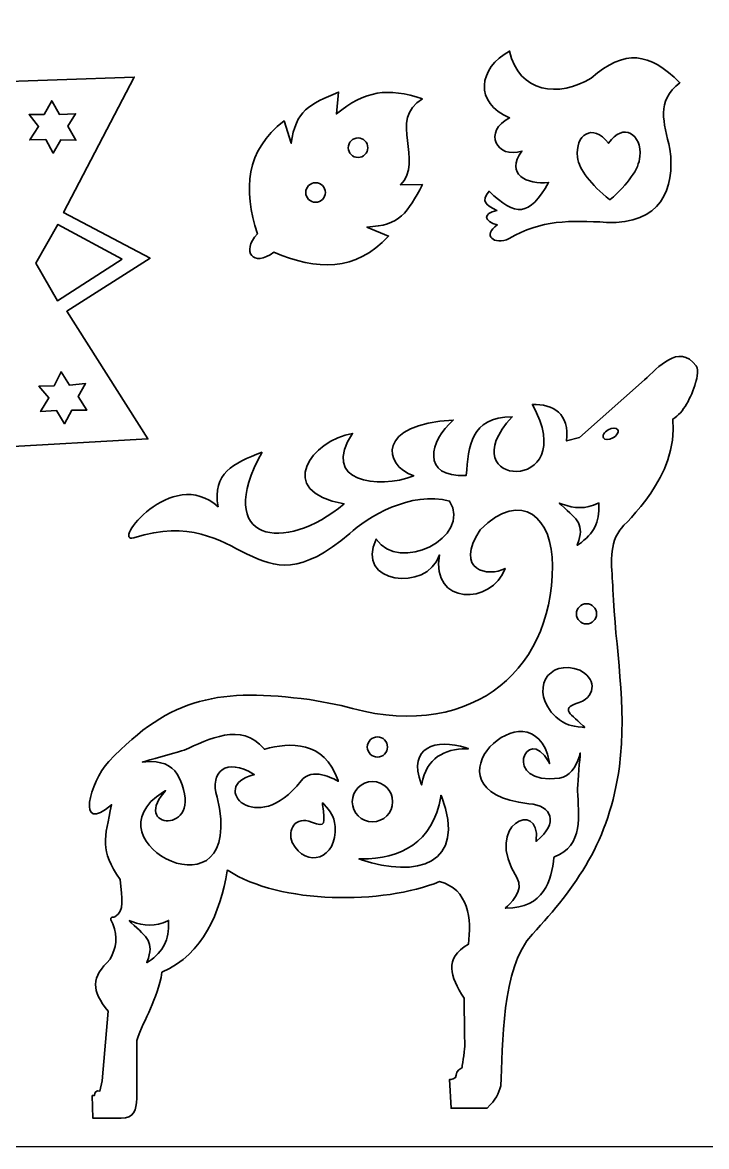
# Model space of a CAD drawing. Header units: millimetres. Extents: x -109 to 102, y -98 to 112.
# Drawn here: x -46.8 to 23.2, y -98 to 17.1 of the extents above; entities that cross this region are included whole.
import ezdxf

# ---------------------------------------------------------------- set-up
doc = ezdxf.new("R2010")
doc.units = ezdxf.units.MM
doc.header["$MEASUREMENT"] = 0
doc.layers.add('layer 1', color=7, linetype='Continuous')

msp = doc.modelspace()

# ---------------------------------------------------------------- linework, layer by layer
at = {"layer": 'layer 1', "color": 137}
msp.add_lwpolyline([(-108.1613, -97.9675), (101.8387, -97.9675), (101.8387, 112.0323), (-108.1613, 112.0323), (-108.1613, -97.9675)], close=True, dxfattribs=at)
at = {"layer": 'layer 1', "lineweight": 35}
for points, knots in [([(-76.9587, 15.0064), (-76.9587, 15.0064), (-69.3111, 29.0803), (-69.3111, 29.0803), (-69.3111, 29.0803), (-69.3111, 29.0803), (-60.4698, 15.6772), (-60.4698, 15.6772), (-60.4698, 15.6772), (-60.4698, 15.6772), (-51.7024, 21.0904), (-51.7024, 21.0904), (-51.7024, 21.0904), (-51.7024, 21.0904), (-51.1985, 10.9813), (-51.1985, 10.9813), (-51.1985, 10.9813), (-51.1985, 10.9813), (-35.3804, 11.518), (-35.3804, 11.518), (-35.3804, 11.518), (-35.3804, 11.518), (-42.6118, -2.3478), (-42.6118, -2.3478), (-42.6118, -2.3478), (-42.6118, -2.3478), (-33.7567, -7.0247), (-33.7567, -7.0247), (-33.7567, -7.0247), (-33.7567, -7.0247), (-42.2969, -12.4516), (-42.2969, -12.4516), (-42.2969, -12.4516), (-42.2969, -12.4516), (-33.9785, -25.5261), (-33.9785, -25.5261), (-33.9785, -25.5261), (-33.9785, -25.5261), (-49.6159, -26.4051), (-49.6159, -26.4051), (-49.6159, -26.4051), (-49.6159, -26.4051), (-49.3201, -36.4212), (-49.3201, -36.4212), (-49.3201, -36.4212), (-49.3201, -36.4212), (-58.2629, -31.9799), (-58.2629, -31.9799), (-58.2629, -31.9799), (-58.2629, -31.9799), (-65.6886, -45.9197), (-65.6886, -45.9197), (-65.6886, -45.9197), (-65.6886, -45.9197), (-74.5437, -32.9931), (-74.5437, -32.9931), (-74.5437, -32.9931), (-74.5437, -32.9931), (-83.4452, -38.4063), (-83.4452, -38.4063), (-83.4452, -38.4063), (-83.4452, -38.4063), (-83.9353, -28.3435), (-83.9353, -28.3435), (-83.9353, -28.3435), (-83.9353, -28.3435), (-100.5996, -29.2828), (-100.5996, -29.2828), (-100.5996, -29.2828), (-100.5996, -29.2828), (-93.0588, -15.061), (-93.0588, -15.061), (-93.0588, -15.061), (-93.0588, -15.061), (-102.5847, -10.3186), (-102.5847, -10.3186), (-102.5847, -10.3186), (-102.5847, -10.3186), (-93.5352, -4.7903), (-93.5352, -4.7903), (-93.5352, -4.7903), (-93.5352, -4.7903), (-102.571, 8.5991), (-102.571, 8.5991), (-102.571, 8.5991), (-102.571, 8.5991), (-86.0821, 9.3713), (-86.0821, 9.3713), (-86.0821, 9.3713), (-86.0821, 9.3713), (-86.4983, 19.6885), (-86.4983, 19.6885), (-86.4983, 19.6885), (-86.4983, 19.6885), (-76.9587, 15.0064), (-76.9587, 15.0064)], [0, 0, 0, 0, 0.04, 0.04, 0.04, 0.04, 0.08, 0.08, 0.08, 0.08, 0.12, 0.12, 0.12, 0.12, 0.16, 0.16, 0.16, 0.16, 0.2, 0.2, 0.2, 0.2, 0.24, 0.24, 0.24, 0.24, 0.28, 0.28, 0.28, 0.28, 0.32, 0.32, 0.32, 0.32, 0.36, 0.36, 0.36, 0.36, 0.4, 0.4, 0.4, 0.4, 0.44, 0.44, 0.44, 0.44, 0.48, 0.48, 0.48, 0.48, 0.52, 0.52, 0.52, 0.52, 0.56, 0.56, 0.56, 0.56, 0.6, 0.6, 0.6, 0.6, 0.64, 0.64, 0.64, 0.64, 0.68, 0.68, 0.68, 0.68, 0.72, 0.72, 0.72, 0.72, 0.76, 0.76, 0.76, 0.76, 0.8, 0.8, 0.8, 0.8, 0.84, 0.84, 0.84, 0.84, 0.88, 0.88, 0.88, 0.88, 0.92, 0.92, 0.92, 0.92, 1, 1, 1, 1]), ([(-44.5884, 7.6777), (-44.5884, 7.6777), (-43.831, 9.095), (-43.831, 9.095), (-43.831, 9.095), (-43.831, 9.095), (-43.027, 7.687), (-43.027, 7.687), (-43.027, 7.687), (-43.027, 7.687), (-41.3787, 7.7773), (-41.3787, 7.7773), (-41.3787, 7.7773), (-41.3787, 7.7773), (-42.1814, 6.4962), (-42.1814, 6.4962), (-42.1814, 6.4962), (-42.1814, 6.4962), (-41.3453, 5.0535), (-41.3453, 5.0535), (-41.3453, 5.0535), (-41.3453, 5.0535), (-42.8874, 5.1107), (-42.8874, 5.1107), (-42.8874, 5.1107), (-42.8874, 5.1107), (-43.6765, 3.745), (-43.6765, 3.745), (-43.6765, 3.745), (-43.6765, 3.745), (-44.4307, 5.1342), (-44.4307, 5.1342), (-44.4307, 5.1342), (-44.4307, 5.1342), (-46.0772, 5.0943), (-46.0772, 5.0943), (-46.0772, 5.0943), (-46.0772, 5.0943), (-45.1708, 6.4556), (-45.1708, 6.4556), (-45.1708, 6.4556), (-45.1708, 6.4556), (-46.1491, 7.6851), (-46.1491, 7.6851), (-46.1491, 7.6851), (-46.1491, 7.6851), (-44.5884, 7.6777), (-44.5884, 7.6777)], [0, 0, 0, 0, 0.07692308, 0.07692308, 0.07692308, 0.07692308, 0.15384615, 0.15384615, 0.15384615, 0.15384615, 0.23076923, 0.23076923, 0.23076923, 0.23076923, 0.30769231, 0.30769231, 0.30769231, 0.30769231, 0.38461538, 0.38461538, 0.38461538, 0.38461538, 0.46153846, 0.46153846, 0.46153846, 0.46153846, 0.53846154, 0.53846154, 0.53846154, 0.53846154, 0.61538462, 0.61538462, 0.61538462, 0.61538462, 0.69230769, 0.69230769, 0.69230769, 0.69230769, 0.76923077, 0.76923077, 0.76923077, 0.76923077, 0.84615385, 0.84615385, 0.84615385, 0.84615385, 1, 1, 1, 1]), ([(-36.6214, -7.1054), (-36.6214, -7.1054), (-43.1964, -3.5688), (-43.1964, -3.5688), (-43.1964, -3.5688), (-43.1964, -3.5688), (-45.4386, -7.5446), (-45.4386, -7.5446), (-45.4386, -7.5446), (-45.4386, -7.5446), (-43.2408, -11.3786), (-43.2408, -11.3786), (-43.2408, -11.3786), (-43.2408, -11.3786), (-36.6214, -7.1054), (-36.6214, -7.1054)], [0, 0, 0, 0, 0.2, 0.2, 0.2, 0.2, 0.4, 0.4, 0.4, 0.4, 0.6, 0.6, 0.6, 0.6, 1, 1, 1, 1]), ([(-43.5747, -20.0807), (-43.5747, -20.0807), (-42.8702, -18.6364), (-42.8702, -18.6364), (-42.8702, -18.6364), (-42.8702, -18.6364), (-42.0148, -20.0136), (-42.0148, -20.0136), (-42.0148, -20.0136), (-42.0148, -20.0136), (-40.3709, -19.8624), (-40.3709, -19.8624), (-40.3709, -19.8624), (-40.3709, -19.8624), (-41.1257, -21.1724), (-41.1257, -21.1724), (-41.1257, -21.1724), (-41.1257, -21.1724), (-40.2367, -22.5831), (-40.2367, -22.5831), (-40.2367, -22.5831), (-40.2367, -22.5831), (-41.78, -22.5831), (-41.78, -22.5831), (-41.78, -22.5831), (-41.78, -22.5831), (-42.518, -23.977), (-42.518, -23.977), (-42.518, -23.977), (-42.518, -23.977), (-43.3231, -22.6167), (-43.3231, -22.6167), (-43.3231, -22.6167), (-43.3231, -22.6167), (-44.967, -22.7174), (-44.967, -22.7174), (-44.967, -22.7174), (-44.967, -22.7174), (-44.1115, -21.3235), (-44.1115, -21.3235), (-44.1115, -21.3235), (-44.1115, -21.3235), (-45.1347, -20.1311), (-45.1347, -20.1311), (-45.1347, -20.1311), (-45.1347, -20.1311), (-43.5747, -20.0807), (-43.5747, -20.0807)], [0, 0, 0, 0, 0.07692308, 0.07692308, 0.07692308, 0.07692308, 0.15384615, 0.15384615, 0.15384615, 0.15384615, 0.23076923, 0.23076923, 0.23076923, 0.23076923, 0.30769231, 0.30769231, 0.30769231, 0.30769231, 0.38461538, 0.38461538, 0.38461538, 0.38461538, 0.46153846, 0.46153846, 0.46153846, 0.46153846, 0.53846154, 0.53846154, 0.53846154, 0.53846154, 0.61538462, 0.61538462, 0.61538462, 0.61538462, 0.69230769, 0.69230769, 0.69230769, 0.69230769, 0.76923077, 0.76923077, 0.76923077, 0.76923077, 0.84615385, 0.84615385, 0.84615385, 0.84615385, 1, 1, 1, 1])]:
    msp.add_open_spline(points, degree=3, knots=knots, dxfattribs=at)
at = {"layer": 'layer 1', "color": 250, "lineweight": 35}
for points, knots in [([(11.3505, 11.4242), (14.8225, 14.4001), (17.2958, 14.0904), (20.436, 10.9502), (20.436, 10.9502), (17.9602, 8.9695), (18.7912, 6.9799), (19.4089, 4.1558), (19.4089, 4.1558), (19.9993, 0.0588), (18.423, -3.6137), (12.9306, -3.3495), (12.9306, -3.3495), (9.275, -3.1406), (6.1953, -3.077), (2.9761, -5.0086), (2.9761, -5.0086), (1.4074, -5.7325), (0.1849, -4.6645), (1.7525, -3.6066), (1.7525, -3.6066), (0.4056, -3.2518), (0.203, -2.431), (1.713, -2.143), (1.713, -2.143), (0.689, -1.606), (-0.0099, -1.2029), (0.9228, -0.1652), (0.9228, -0.1652), (3.6289, -2.7514), (5.0356, -2.8236), (7.0072, 0.7446), (7.0072, 0.7446), (4.8094, 0.4908), (2.4847, 1.5508), (4.281, 3.9486), (4.281, 3.9486), (1.6979, 3.0866), (0.2483, 5.9647), (3.0168, 7.3505), (3.0168, 7.3505), (-0.6361, 8.8744), (-0.2124, 12.4303), (3.0168, 14.1937), (3.0168, 14.1937), (3.9198, 9.9024), (8.092, 9.3876), (11.3505, 11.4242)], [0, 0, 0, 0, 0.07692308, 0.07692308, 0.07692308, 0.07692308, 0.15384615, 0.15384615, 0.15384615, 0.15384615, 0.23076923, 0.23076923, 0.23076923, 0.23076923, 0.30769231, 0.30769231, 0.30769231, 0.30769231, 0.38461538, 0.38461538, 0.38461538, 0.38461538, 0.46153846, 0.46153846, 0.46153846, 0.46153846, 0.53846154, 0.53846154, 0.53846154, 0.53846154, 0.61538462, 0.61538462, 0.61538462, 0.61538462, 0.69230769, 0.69230769, 0.69230769, 0.69230769, 0.76923077, 0.76923077, 0.76923077, 0.76923077, 0.84615385, 0.84615385, 0.84615385, 0.84615385, 1, 1, 1, 1]), ([(-5.8897, 9.3111), (-9.4345, 10.4628), (-11.8005, 10.1518), (-14.7035, 7.7541), (-14.7035, 7.7541), (-14.7035, 7.7541), (-14.4807, 9.9852), (-14.4807, 9.9852), (-14.4807, 9.9852), (-17.4696, 8.7303), (-18.8788, 8.1115), (-19.3274, 4.7421), (-19.3274, 4.7421), (-19.3274, 4.7421), (-20.0517, 7.029), (-20.0517, 7.029), (-20.0517, 7.029), (-23.997, 4.0004), (-24.2502, 0.042), (-22.7814, -4.5168), (-22.7814, -4.5168), (-24.5053, -6.3661), (-23.1737, -7.9947), (-21.1158, -6.406), (-21.1158, -6.406), (-16.7129, -8.2914), (-12.7482, -8.4067), (-9.3665, -4.7592), (-9.3665, -4.7592), (-9.3665, -4.7592), (-11.5763, -3.8259), (-11.5763, -3.8259), (-11.5763, -3.8259), (-8.1798, -3.692), (-7.4329, -2.3463), (-5.9061, 0.5132), (-5.9061, 0.5132), (-5.9061, 0.5132), (-8.1483, 0.4986), (-8.1483, 0.4986), (-8.1483, 0.4986), (-5.6688, 2.9279), (-9.5085, 7.1744), (-5.8897, 9.3111)], [0, 0, 0, 0, 0.08333333, 0.08333333, 0.08333333, 0.08333333, 0.16666667, 0.16666667, 0.16666667, 0.16666667, 0.25, 0.25, 0.25, 0.25, 0.33333333, 0.33333333, 0.33333333, 0.33333333, 0.41666667, 0.41666667, 0.41666667, 0.41666667, 0.5, 0.5, 0.5, 0.5, 0.58333333, 0.58333333, 0.58333333, 0.58333333, 0.66666667, 0.66666667, 0.66666667, 0.66666667, 0.75, 0.75, 0.75, 0.75, 0.83333333, 0.83333333, 0.83333333, 0.83333333, 1, 1, 1, 1]), ([(13.1268, 4.7455), (11.5017, 6.92), (9.6838, 5.5571), (9.9675, 3.3308), (9.9675, 3.3308), (10.1375, 1.9969), (11.3419, 0.5495), (13.2365, -1.0246), (13.2365, -1.0246), (13.2766, -1.0433), (13.2629, -1.048), (13.3172, -1.0237), (13.3172, -1.0237), (15.1125, 0.5966), (16.2354, 2.0681), (16.3539, 3.3911), (16.3539, 3.3911), (16.5541, 5.6266), (14.6773, 6.9797), (13.1346, 4.7449), (13.1346, 4.7449), (13.1304, 4.7384), (13.1305, 4.7401), (13.1268, 4.7455)], [0, 0, 0, 0, 0.14285714, 0.14285714, 0.14285714, 0.14285714, 0.28571429, 0.28571429, 0.28571429, 0.28571429, 0.42857143, 0.42857143, 0.42857143, 0.42857143, 0.57142857, 0.57142857, 0.57142857, 0.57142857, 0.71428571, 0.71428571, 0.71428571, 0.71428571, 1, 1, 1, 1]), ([(-12.4907, 5.2921), (-11.9385, 5.2921), (-11.4907, 4.8443), (-11.4907, 4.2922), (-11.4907, 4.2922), (-11.4907, 3.74), (-11.9385, 3.2921), (-12.4907, 3.2921), (-12.4907, 3.2921), (-13.0428, 3.2921), (-13.4907, 3.74), (-13.4907, 4.2922), (-13.4907, 4.2922), (-13.4907, 4.8443), (-13.0428, 5.2921), (-12.4907, 5.2921)], [0, 0, 0, 0, 0.2, 0.2, 0.2, 0.2, 0.4, 0.4, 0.4, 0.4, 0.6, 0.6, 0.6, 0.6, 1, 1, 1, 1]), ([(-16.836, 0.7045), (-16.2838, 0.7045), (-15.836, 0.2567), (-15.836, -0.2954), (-15.836, -0.2954), (-15.836, -0.8476), (-16.2838, -1.2955), (-16.836, -1.2955), (-16.836, -1.2955), (-17.3881, -1.2955), (-17.836, -0.8476), (-17.836, -0.2954), (-17.836, -0.2954), (-17.836, 0.2567), (-17.3881, 0.7045), (-16.836, 0.7045)], [0, 0, 0, 0, 0.2, 0.2, 0.2, 0.2, 0.4, 0.4, 0.4, 0.4, 0.6, 0.6, 0.6, 0.6, 1, 1, 1, 1]), ([(-22.3068, -26.8685), (-27.3706, -36.0274), (-20.02, -37.3295), (-13.9211, -32.1647), (-13.9211, -32.1647), (-21.1325, -30.8756), (-17.181, -25.6329), (-13.0505, -24.955), (-13.0505, -24.955), (-16.393, -29.8746), (-10.4282, -30.7552), (-6.797, -29.3011), (-6.797, -29.3011), (-9.9535, -28.2082), (-10.588, -23.9735), (-2.7504, -23.5924), (-2.7504, -23.5924), (-5.1354, -25.6629), (-6.1321, -29.5212), (-1.4162, -29.2571), (-1.4162, -29.2571), (-1.1439, -26.256), (-1.0522, -23.3109), (3.2825, -23.2609), (3.2825, -23.2609), (-3.4298, -30.48), (10.5221, -31.3804), (5.3499, -21.9844), (5.3499, -21.9844), (7.4323, -21.9414), (9.2007, -22.9372), (8.837, -25.7285), (8.837, -25.7285), (8.837, -25.7285), (10.1613, -25.3602), (10.1613, -25.3602), (10.1613, -25.3602), (10.1613, -25.3602), (16.8195, -19.4675), (16.8195, -19.4675), (16.8195, -19.4675), (18.2109, -18.2359), (20.2554, -15.6952), (22.1167, -18.031), (22.1167, -18.031), (22.4675, -18.471), (22.0431, -19.7621), (22.0431, -19.7621), (22.0431, -19.7621), (21.5829, -21.2768), (20.8342, -22.8332), (19.7044, -23.4977), (19.7044, -23.4977), (20.3312, -29.4333), (14.8923, -33.9849), (14.2814, -34.8624), (14.2814, -34.8624), (13.0566, -36.6216), (13.5128, -38.8699), (13.5882, -40.9335), (13.5882, -40.9335), (13.8056, -46.8742), (15.062, -52.8261), (14.2444, -59.0598), (14.2444, -59.0598), (13.2352, -66.6886), (9.8147, -71.4119), (5.3424, -76.2227), (5.3424, -76.2227), (2.1248, -79.6838), (2.349, -87.6835), (2.1051, -91.765), (2.1051, -91.765), (1.8208, -92.6097), (1.6771, -93.1097), (0.7072, -94.0485), (0.7072, -94.0485), (0.7072, -94.0485), (-2.9714, -94.0485), (-2.9714, -94.0485), (-2.9714, -94.0485), (-2.9714, -94.0485), (-3.1185, -91.1021), (-3.1185, -91.1021), (-3.1185, -91.1021), (-3.1185, -91.1021), (-2.3828, -91.1019), (-2.4563, -90.6601), (-2.4563, -90.6601), (-2.5299, -90.2182), (-1.8677, -89.9235), (-1.8677, -89.9235), (-1.8677, -89.9235), (-1.8677, -89.9235), (-1.5735, -88.303), (-1.5735, -87.7137), (-1.5735, -87.7137), (-1.5735, -87.1245), (-1.647, -82.7785), (-1.647, -82.7785), (-1.647, -82.7785), (-3.0493, -80.5321), (-3.7587, -78.7453), (-1.2056, -77.2539), (-1.2056, -77.2539), (-0.8431, -74.7124), (-1.1954, -71.5846), (-4.1485, -70.8455), (-4.1485, -70.8455), (-9.8913, -73.1968), (-20.495, -73.187), (-25.7902, -69.7079), (-25.7902, -69.7079), (-25.866, -69.6581), (-25.8516, -69.6636), (-25.867, -69.7508), (-25.867, -69.7508), (-26.6359, -74.0686), (-28.2395, -78.1862), (-32.5472, -80.1266), (-32.5472, -80.1266), (-33.009, -83.014), (-34.3613, -84.794), (-35.1223, -87.1245), (-35.1223, -87.1245), (-35.1223, -87.1245), (-35.1223, -93.0315), (-35.1223, -93.0315), (-35.1223, -93.0315), (-35.1608, -94.2807), (-35.4301, -95.0798), (-36.7244, -95.0798), (-36.7244, -95.0798), (-36.7244, -95.0798), (-39.6101, -95.0798), (-39.6101, -95.0798), (-39.6101, -95.0798), (-39.6101, -95.0798), (-39.6731, -92.7444), (-39.6731, -92.7444), (-39.6731, -92.7444), (-39.5942, -92.73), (-39.5294, -92.7444), (-39.4506, -92.7302), (-39.4506, -92.7302), (-39.4821, -92.4251), (-39.2617, -92.1861), (-38.9107, -92.3022), (-38.9107, -92.3022), (-38.9107, -92.3022), (-38.6536, -91.2495), (-38.6536, -91.2495), (-38.6536, -91.2495), (-38.6536, -91.2495), (-38.065, -84.1043), (-38.065, -84.1043), (-38.065, -84.1043), (-39.7755, -81.9969), (-39.8382, -80.6721), (-37.8444, -78.8008), (-37.8444, -78.8008), (-37.2045, -77.5558), (-37.0814, -76.5851), (-37.5649, -75.1523), (-37.5649, -75.1523), (-37.6242, -74.9767), (-37.8278, -74.8004), (-37.7708, -74.6022), (-37.7708, -74.6022), (-37.7285, -74.4548), (-37.4957, -74.5024), (-37.3833, -74.4421), (-37.3833, -74.4421), (-36.2943, -73.8592), (-36.685, -72.6201), (-36.8144, -70.6244), (-36.8144, -70.6244), (-38.9472, -67.6), (-38.4205, -66.4538), (-37.7024, -62.9732), (-37.7024, -62.9732), (-41.3732, -66.0785), (-39.9519, -60.6741), (-37.9914, -58.5442), (-37.9914, -58.5442), (-31.5962, -51.7952), (-26.4706, -51.0408), (-17.465, -52.2094), (-17.465, -52.2094), (-17.465, -52.2094), (-14.2278, -52.7987), (-14.2278, -52.7987), (-14.2278, -52.7987), (-1.541, -56.7272), (7.3855, -49.7309), (7.4023, -38.5086), (7.4023, -38.5086), (7.4698, -33.7233), (4.3007, -30.521), (0.0092, -34.8219), (0.0092, -34.8219), (-2.7601, -39.0012), (0.8752, -39.7266), (2.554, -38.7737), (2.554, -38.7737), (1.2292, -42.5629), (-5.1148, -42.5647), (-4.1485, -37.4036), (-4.1485, -37.4036), (-5.4401, -41.2794), (-12.9107, -40.312), (-10.6228, -35.7831), (-10.6228, -35.7831), (-8.3498, -39.2987), (-0.8082, -35.6457), (-3.1185, -31.8792), (-3.1185, -31.8792), (-7.0716, -30.7795), (-11.5981, -33.5977), (-13.3449, -35.1938), (-13.3449, -35.1938), (-23.2997, -43.8249), (-23.9972, -32.0608), (-35.4165, -35.6359), (-35.4165, -35.6359), (-37.8418, -36.3952), (-31.5373, -28.1648), (-26.8085, -32.4684), (-26.8085, -32.4684), (-27.3876, -28.9895), (-25.3179, -28.0698), (-22.3068, -26.8685)], [0, 0, 0, 0, 0.01694915, 0.01694915, 0.01694915, 0.01694915, 0.03389831, 0.03389831, 0.03389831, 0.03389831, 0.05084746, 0.05084746, 0.05084746, 0.05084746, 0.06779661, 0.06779661, 0.06779661, 0.06779661, 0.08474576, 0.08474576, 0.08474576, 0.08474576, 0.10169492, 0.10169492, 0.10169492, 0.10169492, 0.11864407, 0.11864407, 0.11864407, 0.11864407, 0.13559322, 0.13559322, 0.13559322, 0.13559322, 0.15254237, 0.15254237, 0.15254237, 0.15254237, 0.16949153, 0.16949153, 0.16949153, 0.16949153, 0.18644068, 0.18644068, 0.18644068, 0.18644068, 0.20338983, 0.20338983, 0.20338983, 0.20338983, 0.22033898, 0.22033898, 0.22033898, 0.22033898, 0.23728814, 0.23728814, 0.23728814, 0.23728814, 0.25423729, 0.25423729, 0.25423729, 0.25423729, 0.27118644, 0.27118644, 0.27118644, 0.27118644, 0.28813559, 0.28813559, 0.28813559, 0.28813559, 0.30508475, 0.30508475, 0.30508475, 0.30508475, 0.3220339, 0.3220339, 0.3220339, 0.3220339, 0.33898305, 0.33898305, 0.33898305, 0.33898305, 0.3559322, 0.3559322, 0.3559322, 0.3559322, 0.37288136, 0.37288136, 0.37288136, 0.37288136, 0.38983051, 0.38983051, 0.38983051, 0.38983051, 0.40677966, 0.40677966, 0.40677966, 0.40677966, 0.42372881, 0.42372881, 0.42372881, 0.42372881, 0.44067797, 0.44067797, 0.44067797, 0.44067797, 0.45762712, 0.45762712, 0.45762712, 0.45762712, 0.47457627, 0.47457627, 0.47457627, 0.47457627, 0.49152542, 0.49152542, 0.49152542, 0.49152542, 0.50847458, 0.50847458, 0.50847458, 0.50847458, 0.52542373, 0.52542373, 0.52542373, 0.52542373, 0.54237288, 0.54237288, 0.54237288, 0.54237288, 0.55932203, 0.55932203, 0.55932203, 0.55932203, 0.57627119, 0.57627119, 0.57627119, 0.57627119, 0.59322034, 0.59322034, 0.59322034, 0.59322034, 0.61016949, 0.61016949, 0.61016949, 0.61016949, 0.62711864, 0.62711864, 0.62711864, 0.62711864, 0.6440678, 0.6440678, 0.6440678, 0.6440678, 0.66101695, 0.66101695, 0.66101695, 0.66101695, 0.6779661, 0.6779661, 0.6779661, 0.6779661, 0.69491525, 0.69491525, 0.69491525, 0.69491525, 0.71186441, 0.71186441, 0.71186441, 0.71186441, 0.72881356, 0.72881356, 0.72881356, 0.72881356, 0.74576271, 0.74576271, 0.74576271, 0.74576271, 0.76271186, 0.76271186, 0.76271186, 0.76271186, 0.77966102, 0.77966102, 0.77966102, 0.77966102, 0.79661017, 0.79661017, 0.79661017, 0.79661017, 0.81355932, 0.81355932, 0.81355932, 0.81355932, 0.83050847, 0.83050847, 0.83050847, 0.83050847, 0.84745763, 0.84745763, 0.84745763, 0.84745763, 0.86440678, 0.86440678, 0.86440678, 0.86440678, 0.88135593, 0.88135593, 0.88135593, 0.88135593, 0.89830508, 0.89830508, 0.89830508, 0.89830508, 0.91525424, 0.91525424, 0.91525424, 0.91525424, 0.93220339, 0.93220339, 0.93220339, 0.93220339, 0.94915254, 0.94915254, 0.94915254, 0.94915254, 0.96610169, 0.96610169, 0.96610169, 0.96610169, 1, 1, 1, 1]), ([(13.1033, -24.5909), (13.5094, -24.3599), (13.9448, -24.3592), (14.0756, -24.5889), (14.0756, -24.5889), (14.2062, -24.8187), (13.9827, -25.1923), (13.5766, -25.4233), (13.5766, -25.4233), (13.1704, -25.6543), (12.7349, -25.6551), (12.6043, -25.4254), (12.6043, -25.4254), (12.4737, -25.1956), (12.6971, -24.8219), (13.1033, -24.5909)], [0, 0, 0, 0, 0.2, 0.2, 0.2, 0.2, 0.4, 0.4, 0.4, 0.4, 0.6, 0.6, 0.6, 0.6, 1, 1, 1, 1]), ([(8.3359, -32.3086), (10.0043, -33.8521), (10.685, -34.2813), (9.9705, -36.2839), (9.9705, -36.2839), (9.9075, -36.4609), (9.9047, -36.4407), (10.0531, -36.3345), (10.0531, -36.3345), (11.7266, -35.1353), (12.1762, -34.1662), (12.1558, -32.1876), (12.1558, -32.1876), (12.1546, -32.0645), (12.174, -32.0625), (12.0617, -32.1153), (12.0617, -32.1153), (10.7817, -32.719), (9.6187, -32.6547), (8.3995, -32.1982), (8.3995, -32.1982), (8.0301, -32.0599), (8.0405, -32.0354), (8.3359, -32.3086)], [0, 0, 0, 0, 0.14285714, 0.14285714, 0.14285714, 0.14285714, 0.28571429, 0.28571429, 0.28571429, 0.28571429, 0.42857143, 0.42857143, 0.42857143, 0.42857143, 0.57142857, 0.57142857, 0.57142857, 0.57142857, 0.71428571, 0.71428571, 0.71428571, 0.71428571, 1, 1, 1, 1]), ([(10.8831, -42.3958), (11.4534, -42.3958), (11.9158, -42.8582), (11.9158, -43.4285), (11.9158, -43.4285), (11.9158, -43.9988), (11.4534, -44.4612), (10.8831, -44.4612), (10.8831, -44.4612), (10.3128, -44.4612), (9.8504, -43.9988), (9.8504, -43.4285), (9.8504, -43.4285), (9.8504, -42.8582), (10.3128, -42.3958), (10.8831, -42.3958)], [0, 0, 0, 0, 0.2, 0.2, 0.2, 0.2, 0.4, 0.4, 0.4, 0.4, 0.6, 0.6, 0.6, 0.6, 1, 1, 1, 1]), ([(10.2105, -49.2077), (6.9181, -47.9291), (4.9664, -51.3203), (7.7359, -53.9921), (7.7359, -53.9921), (8.7995, -54.8295), (9.2096, -54.912), (10.4451, -55.0315), (10.4451, -55.0315), (10.7176, -55.0578), (10.7735, -55.1056), (10.5434, -54.8977), (10.5434, -54.8977), (8.9033, -53.4181), (8.3532, -53.1181), (10.1299, -52.5085), (10.1299, -52.5085), (12.0427, -51.7763), (11.7054, -49.9121), (10.2105, -49.2077)], [0, 0, 0, 0, 0.16666667, 0.16666667, 0.16666667, 0.16666667, 0.33333333, 0.33333333, 0.33333333, 0.33333333, 0.5, 0.5, 0.5, 0.5, 0.66666667, 0.66666667, 0.66666667, 0.66666667, 1, 1, 1, 1]), ([(7.0743, -58.5315), (5.3673, -50.1643), (-6.7073, -61.5257), (4.9738, -62.8774), (4.9738, -62.8774), (7.4056, -63.0236), (8.0149, -64.8753), (5.8026, -66.6556), (5.8026, -66.6556), (5.6982, -66.7396), (5.7209, -66.7239), (5.7345, -66.6035), (5.7345, -66.6035), (6.2047, -62.4539), (0.2489, -64.8906), (3.7568, -70.432), (3.7568, -70.432), (4.6182, -71.7927), (2.9388, -73.2466), (2.6164, -73.5073), (2.6164, -73.5073), (2.5465, -73.5637), (2.5612, -73.5488), (2.6367, -73.5501), (2.6367, -73.5501), (6.5246, -73.6211), (7.3167, -70.6677), (7.5523, -68.3601), (7.5523, -68.3601), (7.5562, -68.3218), (7.5587, -68.3267), (7.5951, -68.3136), (7.5951, -68.3136), (10.6296, -67.2221), (10.0593, -63.9548), (9.9645, -61.555), (9.9645, -61.555), (9.9473, -61.1199), (10.144, -58.8607), (10.2214, -57.9948), (10.2214, -57.9948), (10.2685, -57.4679), (10.2433, -57.7106), (10.1538, -57.9962), (10.1538, -57.9962), (9.7706, -59.2169), (9.1586, -60.0471), (8.1293, -60.2383), (8.1293, -60.2383), (2.0659, -61.1045), (4.7554, -54.5683), (6.9938, -58.5482), (6.9938, -58.5482), (7.1358, -58.8008), (7.1398, -58.8536), (7.0743, -58.5315)], [0, 0, 0, 0, 0.06666667, 0.06666667, 0.06666667, 0.06666667, 0.13333333, 0.13333333, 0.13333333, 0.13333333, 0.2, 0.2, 0.2, 0.2, 0.26666667, 0.26666667, 0.26666667, 0.26666667, 0.33333333, 0.33333333, 0.33333333, 0.33333333, 0.4, 0.4, 0.4, 0.4, 0.46666667, 0.46666667, 0.46666667, 0.46666667, 0.53333333, 0.53333333, 0.53333333, 0.53333333, 0.6, 0.6, 0.6, 0.6, 0.66666667, 0.66666667, 0.66666667, 0.66666667, 0.73333333, 0.73333333, 0.73333333, 0.73333333, 0.8, 0.8, 0.8, 0.8, 0.86666667, 0.86666667, 0.86666667, 0.86666667, 1, 1, 1, 1]), ([(-32.3986, -61.6643), (-40.7048, -66.7926), (-23.756, -75.2737), (-26.9075, -62.2062), (-26.9075, -62.2062), (-27.7087, -59.539), (-25.9616, -58.1557), (-23.1796, -59.8285), (-23.1796, -59.8285), (-23.0483, -59.9073), (-23.0742, -59.8891), (-23.2087, -59.9219), (-23.2087, -59.9219), (-27.8469, -61.0522), (-22.8857, -66.4834), (-18.3211, -60.5358), (-18.3211, -60.5358), (-17.2003, -59.0754), (-14.9785, -60.3048), (-14.5719, -60.5481), (-14.5719, -60.5481), (-14.4838, -60.6009), (-14.5055, -60.5911), (-14.5339, -60.5095), (-14.5339, -60.5095), (-15.9894, -56.3094), (-19.4708, -56.623), (-22.0398, -57.2792), (-22.0398, -57.2792), (-22.0825, -57.2902), (-22.0782, -57.2856), (-22.1065, -57.2516), (-22.1065, -57.2516), (-24.4734, -54.4254), (-27.7549, -56.3245), (-30.2928, -57.3717), (-30.2928, -57.3717), (-30.7528, -57.5616), (-33.2547, -58.2406), (-34.2143, -58.4987), (-34.2143, -58.4987), (-34.7984, -58.6557), (-34.5279, -58.5871), (-34.1862, -58.5707), (-34.1862, -58.5707), (-32.7253, -58.501), (-31.5933, -58.8306), (-30.9826, -59.8599), (-30.9826, -59.8599), (-27.6644, -66.0252), (-35.7379, -65.7142), (-32.349, -61.7442), (-32.349, -61.7442), (-32.1338, -61.4922), (-32.0788, -61.4672), (-32.3986, -61.6643)], [0, 0, 0, 0, 0.06666667, 0.06666667, 0.06666667, 0.06666667, 0.13333333, 0.13333333, 0.13333333, 0.13333333, 0.2, 0.2, 0.2, 0.2, 0.26666667, 0.26666667, 0.26666667, 0.26666667, 0.33333333, 0.33333333, 0.33333333, 0.33333333, 0.4, 0.4, 0.4, 0.4, 0.46666667, 0.46666667, 0.46666667, 0.46666667, 0.53333333, 0.53333333, 0.53333333, 0.53333333, 0.6, 0.6, 0.6, 0.6, 0.66666667, 0.66666667, 0.66666667, 0.66666667, 0.73333333, 0.73333333, 0.73333333, 0.73333333, 0.8, 0.8, 0.8, 0.8, 0.86666667, 0.86666667, 0.86666667, 0.86666667, 1, 1, 1, 1]), ([(-10.5092, -56.0339), (-9.939, -56.0339), (-9.4765, -56.4963), (-9.4765, -57.0666), (-9.4765, -57.0666), (-9.4765, -57.6369), (-9.939, -58.0993), (-10.5092, -58.0993), (-10.5092, -58.0993), (-11.0795, -58.0993), (-11.5419, -57.6369), (-11.5419, -57.0666), (-11.5419, -57.0666), (-11.5419, -56.4963), (-11.0795, -56.0339), (-10.5092, -56.0339)], [0, 0, 0, 0, 0.2, 0.2, 0.2, 0.2, 0.4, 0.4, 0.4, 0.4, 0.6, 0.6, 0.6, 0.6, 1, 1, 1, 1]), ([(-5.9664, -60.8412), (-5.5007, -58.1871), (-3.6361, -57.2578), (-1.4082, -57.2426), (-1.4082, -57.2426), (-1.0966, -57.2406), (-1.1671, -57.2409), (-1.4239, -57.1588), (-1.4239, -57.1588), (-4.5474, -56.1596), (-7.4218, -57.0481), (-6.0431, -60.8275), (-6.0431, -60.8275), (-5.9902, -60.9725), (-5.9967, -61.0143), (-5.9664, -60.8412)], [0, 0, 0, 0, 0.2, 0.2, 0.2, 0.2, 0.4, 0.4, 0.4, 0.4, 0.6, 0.6, 0.6, 0.6, 1, 1, 1, 1]), ([(-11.0152, -60.602), (-9.8746, -60.602), (-8.9498, -61.5268), (-8.9498, -62.6674), (-8.9498, -62.6674), (-8.9498, -63.8079), (-9.8746, -64.7327), (-11.0152, -64.7327), (-11.0152, -64.7327), (-12.1557, -64.7327), (-13.0805, -63.8079), (-13.0805, -62.6674), (-13.0805, -62.6674), (-13.0805, -61.5268), (-12.1557, -60.602), (-11.0152, -60.602)], [0, 0, 0, 0, 0.2, 0.2, 0.2, 0.2, 0.4, 0.4, 0.4, 0.4, 0.6, 0.6, 0.6, 0.6, 1, 1, 1, 1]), ([(-4.0252, -62.1273), (-4.8221, -66.9034), (-8.1766, -68.5318), (-12.1672, -68.5164), (-12.1672, -68.5164), (-12.5156, -68.5155), (-12.4307, -68.5164), (-12.1498, -68.6098), (-12.1498, -68.6098), (-6.5744, -70.4681), (-1.2818, -69.1839), (-3.9588, -62.1067), (-3.9588, -62.1067), (-4.0153, -61.9573), (-4.0024, -61.9891), (-4.0252, -62.1273)], [0, 0, 0, 0, 0.2, 0.2, 0.2, 0.2, 0.4, 0.4, 0.4, 0.4, 0.6, 0.6, 0.6, 0.6, 1, 1, 1, 1]), ([(-19.2126, -66.8442), (-17.8266, -69.5911), (-14.5864, -68.5337), (-14.8216, -65.1896), (-14.8216, -65.1896), (-15.0221, -64.0276), (-15.2394, -63.7351), (-15.9695, -62.9375), (-15.9695, -62.9375), (-16.1305, -62.7616), (-16.1389, -62.6981), (-16.1111, -62.9668), (-16.1111, -62.9668), (-15.912, -64.8806), (-15.7307, -65.3955), (-17.2362, -64.7544), (-17.2362, -64.7544), (-18.9012, -64.1134), (-19.7696, -65.5167), (-19.2126, -66.8442)], [0, 0, 0, 0, 0.16666667, 0.16666667, 0.16666667, 0.16666667, 0.33333333, 0.33333333, 0.33333333, 0.33333333, 0.5, 0.5, 0.5, 0.5, 0.66666667, 0.66666667, 0.66666667, 0.66666667, 1, 1, 1, 1]), ([(-35.6856, -75.0502), (-34.0172, -76.5937), (-33.3364, -77.0229), (-34.051, -79.0255), (-34.051, -79.0255), (-34.114, -79.2025), (-34.1167, -79.1823), (-33.9684, -79.076), (-33.9684, -79.076), (-32.2949, -77.8769), (-31.8452, -76.9078), (-31.8656, -74.9292), (-31.8656, -74.9292), (-31.8669, -74.8061), (-31.8474, -74.8041), (-31.9598, -74.8569), (-31.9598, -74.8569), (-33.2398, -75.4606), (-34.4028, -75.3963), (-35.622, -74.9398), (-35.622, -74.9398), (-35.9914, -74.8015), (-35.981, -74.777), (-35.6856, -75.0502)], [0, 0, 0, 0, 0.14285714, 0.14285714, 0.14285714, 0.14285714, 0.28571429, 0.28571429, 0.28571429, 0.28571429, 0.42857143, 0.42857143, 0.42857143, 0.42857143, 0.57142857, 0.57142857, 0.57142857, 0.57142857, 0.71428571, 0.71428571, 0.71428571, 0.71428571, 1, 1, 1, 1])]:
    msp.add_open_spline(points, degree=3, knots=knots, dxfattribs=at)

doc.saveas('drawing.dxf')
